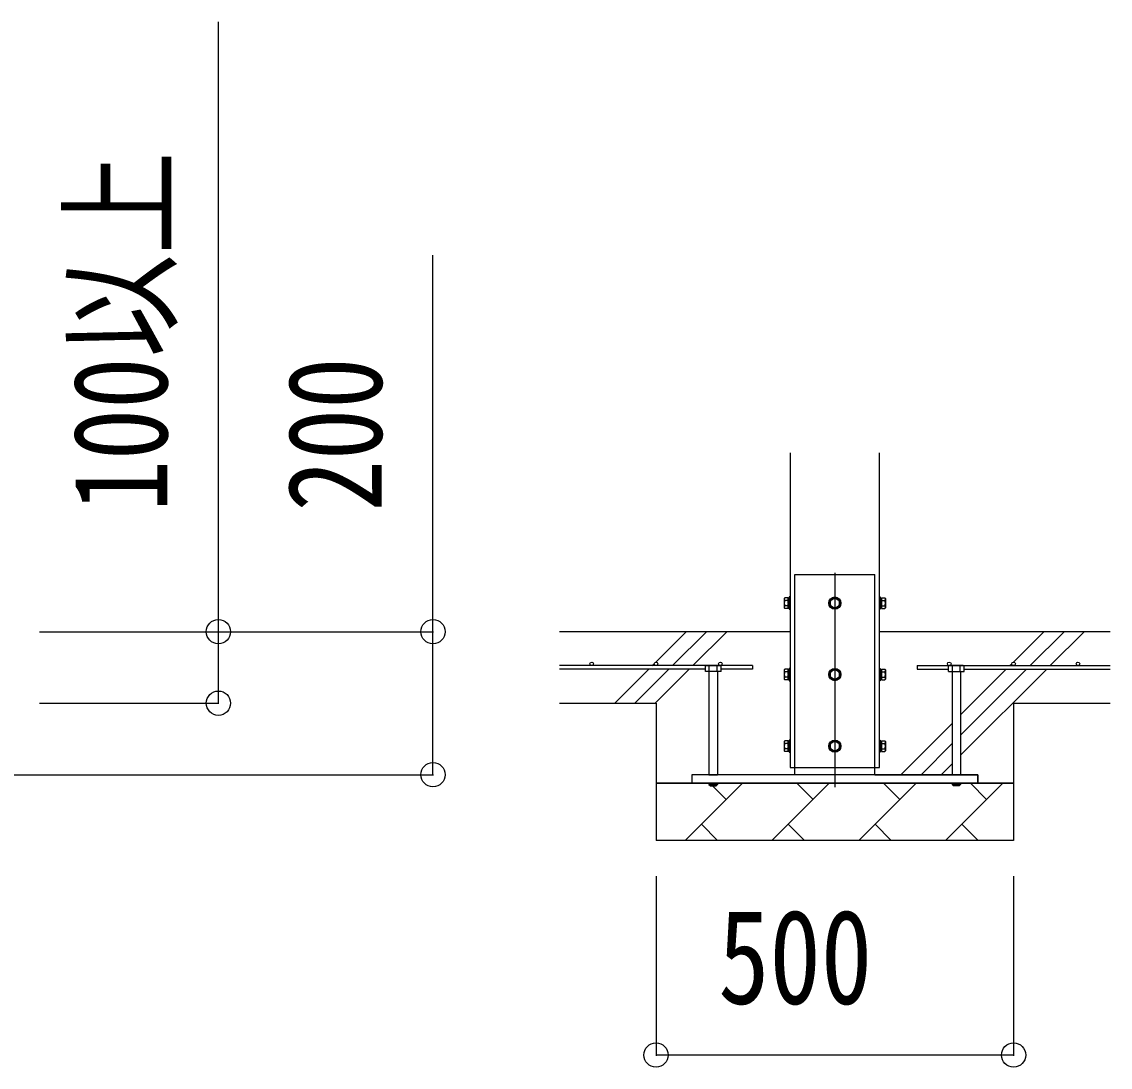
# Model space of a CAD drawing. Units: millimetres, scale not verified. Extents: x -16820 to 16820, y -11880 to 11880.
# Drawn here: x -2985 to -1463, y -7593 to -6131 of the extents above; entities that cross this region are included whole.
import ezdxf
from ezdxf.enums import TextEntityAlignment as Align

# ---------------------------------------------------------------- set-up
doc = ezdxf.new("R2010")
doc.units = ezdxf.units.MM
doc.header["$LTSCALE"] = 50
for name, color, linetype in [('0-3_YKK_11', 7, 'Continuous'), ('0-4_YKK_12', 2, 'Continuous'), ('0-5_YKK_13', 4, 'Continuous'), ('0-6_YKK_A1', 4, 'Continuous'), ('0-7_YKK_D', 6, 'Continuous')]:
    doc.layers.add(name, color=color, linetype=linetype)
doc.styles.add('ＭＳ ゴシック', font='')
doc.styles.get('ＭＳ ゴシック').set_extended_font_data('MS Gothic')

msp = doc.modelspace()

# ---------------------------------------------------------------- linework, layer by layer
at = {"layer": '0-3_YKK_11'}
for p, q in [((-2097.92, -7196), (-2047.92, -7196)), ((-1597.92, -7196), (-1647.92, -7196))]:
    msp.add_line(p, q, dxfattribs=at)
at = {"layer": '0-4_YKK_12'}
msp.add_line((-1847.92, -6901.5), (-1847.92, -7201.5), dxfattribs=at)
at = {"layer": '0-5_YKK_13'}
for p, q in [((-1903.92, -6904), (-1791.92, -6904)), ((-1791.92, -7174), (-1791.92, -6904)), ((-1918.62, -6937.51), (-1918.04, -6936.51)), ((-1918.62, -6937.51), (-1918.62, -6950.5)), ((-1913.12, -6936.51), (-1918.04, -6936.51)), ((-1913.12, -6940.25), (-1918.04, -6940.25)), ((-1913.12, -6936.51), (-1913.12, -6951.51)), ((-1911.52, -6936.96), (-1913.12, -6936.96)), ((-1913.12, -6943.5), (-1913.12, -6936.96)), ((-1911.52, -6943.5), (-1911.52, -6936.96)), ((-1784.32, -6936.95), (-1782.72, -6936.95)), ((-1784.32, -6943.5), (-1784.32, -6936.95)), ((-1782.72, -6936.49), (-1777.8, -6936.49)), ((-1782.72, -6936.49), (-1782.72, -6951.51)), ((-1782.72, -6943.5), (-1782.72, -6936.95)), ((-1782.72, -6940.25), (-1777.8, -6940.25)), ((-1777.22, -6937.5), (-1777.8, -6936.49)), ((-1777.22, -6937.5), (-1777.22, -6950.5)), ((-1918.62, -6950.5), (-1918.04, -6951.51)), ((-1913.12, -6947.75), (-1918.04, -6947.75)), ((-1913.12, -6951.51), (-1918.04, -6951.51)), ((-1913.12, -6943.5), (-1911.52, -6943.5)), ((-1913.12, -6944.5), (-1911.52, -6944.5)), ((-1913.12, -6951.05), (-1913.12, -6944.5)), ((-1913.12, -6951.05), (-1911.52, -6951.05)), ((-1911.52, -6951.05), (-1911.52, -6944.5)), ((-1782.72, -6943.5), (-1784.32, -6943.5)), ((-1782.72, -6944.5), (-1784.32, -6944.5)), ((-1784.32, -6951.05), (-1784.32, -6944.5)), ((-1782.72, -6951.05), (-1784.32, -6951.05)), ((-1782.72, -6951.05), (-1782.72, -6944.5)), ((-1782.72, -6947.75), (-1777.8, -6947.75)), ((-1782.72, -6951.51), (-1777.8, -6951.51)), ((-1777.22, -6950.5), (-1777.8, -6951.51)), ((-2027.42, -7031.5), (-2028.89, -7032.35)), ((-2027.42, -7031.5), (-2008.42, -7031.5)), ((-2023.41, -7039.5), (-2023.41, -7032.35)), ((-2012.44, -7039.5), (-2012.44, -7032.35)), ((-2008.42, -7031.5), (-2006.95, -7032.35)), ((-2006.95, -7039.5), (-2006.95, -7032.35)), ((-1687.42, -7031.5), (-1688.89, -7032.35)), ((-1688.89, -7039.5), (-1688.89, -7032.35)), ((-1668.42, -7031.5), (-1687.42, -7031.5)), ((-1683.41, -7039.5), (-1683.41, -7032.35)), ((-1672.44, -7039.5), (-1672.44, -7032.35)), ((-1668.42, -7031.5), (-1666.95, -7032.35)), ((-2023.92, -7039.5), (-2023.92, -7184)), ((-2011.92, -7039.5), (-2011.92, -7184)), ((-1918.62, -7037.51), (-1918.04, -7036.51)), ((-1918.62, -7037.51), (-1918.62, -7050.5)), ((-1913.12, -7036.51), (-1918.04, -7036.51)), ((-1913.12, -7040.25), (-1918.04, -7040.25)), ((-1913.12, -7036.51), (-1913.12, -7051.51)), ((-1911.52, -7036.96), (-1913.12, -7036.96)), ((-1913.12, -7043.5), (-1913.12, -7036.96)), ((-1913.12, -7043.5), (-1911.52, -7043.5)), ((-1913.12, -7044.5), (-1911.52, -7044.5)), ((-1913.12, -7051.05), (-1913.12, -7044.5)), ((-1911.52, -7043.5), (-1911.52, -7036.96)), ((-1911.52, -7051.05), (-1911.52, -7044.5)), ((-1784.32, -7036.95), (-1782.72, -7036.95)), ((-1784.32, -7043.5), (-1784.32, -7036.95)), ((-1782.72, -7043.5), (-1784.32, -7043.5)), ((-1782.72, -7044.5), (-1784.32, -7044.5)), ((-1784.32, -7051.05), (-1784.32, -7044.5)), ((-1782.72, -7036.49), (-1777.8, -7036.49)), ((-1782.72, -7036.49), (-1782.72, -7051.51)), ((-1782.72, -7043.5), (-1782.72, -7036.95)), ((-1782.72, -7040.25), (-1777.8, -7040.25)), ((-1782.72, -7051.05), (-1782.72, -7044.5)), ((-1777.22, -7037.5), (-1777.8, -7036.49)), ((-1777.22, -7037.5), (-1777.22, -7050.5)), ((-1683.92, -7039.5), (-1683.92, -7184)), ((-1671.92, -7039.5), (-1671.92, -7184)), ((-1918.62, -7050.5), (-1918.04, -7051.51)), ((-1913.12, -7047.75), (-1918.04, -7047.75)), ((-1913.12, -7051.51), (-1918.04, -7051.51)), ((-1913.12, -7051.05), (-1911.52, -7051.05)), ((-1782.72, -7051.05), (-1784.32, -7051.05)), ((-1782.72, -7047.75), (-1777.8, -7047.75)), ((-1782.72, -7051.51), (-1777.8, -7051.51)), ((-1777.22, -7050.5), (-1777.8, -7051.51)), ((-1918.62, -7137.51), (-1918.04, -7136.51)), ((-1918.62, -7137.51), (-1918.62, -7150.5)), ((-1913.12, -7136.51), (-1918.04, -7136.51)), ((-1913.12, -7136.51), (-1913.12, -7151.51)), ((-1911.52, -7136.96), (-1913.12, -7136.96)), ((-1913.12, -7143.5), (-1913.12, -7136.96)), ((-1911.52, -7143.5), (-1911.52, -7136.96)), ((-1784.32, -7136.95), (-1782.72, -7136.95)), ((-1784.32, -7143.5), (-1784.32, -7136.95)), ((-1782.72, -7136.49), (-1777.8, -7136.49)), ((-1782.72, -7136.49), (-1782.72, -7151.51)), ((-1782.72, -7143.5), (-1782.72, -7136.95)), ((-1777.22, -7137.5), (-1777.8, -7136.49)), ((-1777.22, -7137.5), (-1777.22, -7150.5)), ((-1918.62, -7150.5), (-1918.04, -7151.51)), ((-1913.12, -7140.25), (-1918.04, -7140.25)), ((-1913.12, -7147.75), (-1918.04, -7147.75)), ((-1913.12, -7151.51), (-1918.04, -7151.51)), ((-1913.12, -7143.5), (-1911.52, -7143.5)), ((-1913.12, -7144.5), (-1911.52, -7144.5)), ((-1913.12, -7151.05), (-1913.12, -7144.5)), ((-1913.12, -7151.05), (-1911.52, -7151.05)), ((-1911.52, -7151.05), (-1911.52, -7144.5)), ((-1782.72, -7143.5), (-1784.32, -7143.5)), ((-1782.72, -7144.5), (-1784.32, -7144.5)), ((-1784.32, -7151.05), (-1784.32, -7144.5)), ((-1782.72, -7151.05), (-1784.32, -7151.05)), ((-1782.72, -7140.25), (-1777.8, -7140.25)), ((-1782.72, -7151.05), (-1782.72, -7144.5)), ((-1782.72, -7147.75), (-1777.8, -7147.75)), ((-1782.72, -7151.51), (-1777.8, -7151.51)), ((-1777.22, -7150.5), (-1777.8, -7151.51)), ((-2023.92, -7184), (-2011.92, -7184)), ((-1791.92, -7184), (-1791.92, -7174)), ((-1671.92, -7184), (-1683.92, -7184)), ((-2023.92, -7197.5), (-2011.92, -7197.5)), ((-1671.92, -7197.5), (-1683.92, -7197.5))]:
    msp.add_line(p, q, dxfattribs=at)
for points in [[(-1903.92, -7184), (-1903.92, -7174), (-1903.92, -6904)], [(-1910.42, -6935.5), (-1911.52, -6935.5), (-1911.52, -6952.5), (-1910.42, -6952.5)], [(-1785.42, -6935.5), (-1784.32, -6935.5), (-1784.32, -6952.5), (-1785.42, -6952.5)], [(-2006.95, -7039.5), (-2028.89, -7039.5), (-2028.89, -7032.35)], [(-1688.89, -7039.5), (-1666.95, -7039.5), (-1666.95, -7032.35)], [(-1910.42, -7035.5), (-1911.52, -7035.5), (-1911.52, -7052.5), (-1910.42, -7052.5)], [(-1785.42, -7035.5), (-1784.32, -7035.5), (-1784.32, -7052.5), (-1785.42, -7052.5)], [(-1910.42, -7135.5), (-1911.52, -7135.5), (-1911.52, -7152.5), (-1910.42, -7152.5)], [(-1785.42, -7135.5), (-1784.32, -7135.5), (-1784.32, -7152.5), (-1785.42, -7152.5)], [(-2023.92, -7196), (-2023.92, -7197.5), (-2021.92, -7199.5), (-2013.92, -7199.5)], [(-2011.92, -7196), (-2011.92, -7197.5), (-2013.92, -7199.5)], [(-1683.92, -7196), (-1683.92, -7197.5), (-1681.92, -7199.5)], [(-1671.92, -7196), (-1671.92, -7197.5), (-1673.92, -7199.5), (-1681.92, -7199.5)]]:
    msp.add_lwpolyline(points, dxfattribs=at)
for points in [[(-1847.92, -6936.49), (-1854.42, -6940.25), (-1854.42, -6947.75), (-1847.92, -6951.51), (-1841.42, -6947.75), (-1841.42, -6940.25)], [(-1847.92, -7036.49), (-1854.42, -7040.25), (-1854.42, -7047.75), (-1847.92, -7051.51), (-1841.42, -7047.75), (-1841.42, -7040.25)], [(-1847.92, -7136.49), (-1854.42, -7140.25), (-1854.42, -7147.75), (-1847.92, -7151.51), (-1841.42, -7147.75), (-1841.42, -7140.25)], [(-2047.92, -7196), (-1647.92, -7196), (-1647.92, -7184), (-2047.92, -7184)]]:
    msp.add_lwpolyline(points, close=True, dxfattribs=at)
for centre, radius in [((-1847.92, -6944), 8.5), ((-1847.92, -6944), 6.5), ((-1847.92, -7044), 8.5), ((-1847.92, -7044), 6.5), ((-1847.92, -7144), 8.5), ((-1847.92, -7144), 6.5)]:
    msp.add_circle(centre, radius, dxfattribs=at)
for centre, radius, start, end in [((-1915.32, -6938.38), 3.31, 145.51973, 214.48027), ((-1906.2, -6944), 12.42, 162.41205, 197.58795), ((-1847.92, -6944), 7.05, 97.21814, 142.78186), ((-1847.92, -6944), 7.05, 37.21814, 82.78186), ((-1780.54, -6938.37), 3.32, 325.61575, 34.38425), ((-1789.64, -6944), 12.42, 342.41205, 17.58795), ((-1915.3, -6949.63), 3.32, 145.61575, 214.38425), ((-1847.92, -6944), 7.05, 157.21814, 202.78186), ((-1847.92, -6944), 7.05, 217.21814, 262.78186), ((-1847.92, -6944), 7.05, 277.21814, 322.78186), ((-1847.92, -6944), 7.05, 337.21814, 22.78186), ((-1780.54, -6949.63), 3.32, 325.61575, 34.38425), ((-2026.15, -7036.36), 4.86, 55.61575, 124.38425), ((-2017.92, -7049.65), 18.15, 72.41205, 107.58795), ((-2009.69, -7036.36), 4.86, 55.61575, 124.38425), ((-1686.15, -7036.36), 4.86, 55.61575, 124.38425), ((-1677.92, -7049.65), 18.15, 72.41205, 107.58795), ((-1669.69, -7036.36), 4.86, 55.61575, 124.38425), ((-1915.32, -7038.38), 3.31, 145.51973, 214.48027), ((-1906.2, -7044), 12.42, 162.41205, 197.58795), ((-1847.92, -7044), 7.05, 157.21814, 202.78186), ((-1847.92, -7044), 7.05, 97.21814, 142.78186), ((-1847.92, -7044), 7.05, 37.21814, 82.78186), ((-1847.92, -7044), 7.05, 337.21814, 22.78186), ((-1780.54, -7038.37), 3.32, 325.61575, 34.38425), ((-1789.64, -7044), 12.42, 342.41205, 17.58795), ((-1915.3, -7049.63), 3.32, 145.61575, 214.38425), ((-1847.92, -7044), 7.05, 217.21814, 262.78186), ((-1847.92, -7044), 7.05, 277.21814, 322.78186), ((-1780.54, -7049.63), 3.32, 325.61575, 34.38425), ((-1915.32, -7138.38), 3.31, 145.51973, 214.48027), ((-1847.92, -7144), 7.05, 97.21814, 142.78186), ((-1847.92, -7144), 7.05, 37.21814, 82.78186), ((-1780.54, -7138.37), 3.32, 325.61575, 34.38425), ((-1906.2, -7144), 12.42, 162.41205, 197.58795), ((-1915.3, -7149.63), 3.32, 145.61575, 214.38425), ((-1847.92, -7144), 7.05, 157.21814, 202.78186), ((-1847.92, -7144), 7.05, 217.21814, 262.78186), ((-1847.92, -7144), 7.05, 277.21814, 322.78186), ((-1847.92, -7144), 7.05, 337.21814, 22.78186), ((-1789.64, -7144), 12.42, 342.41205, 17.58795), ((-1780.54, -7149.63), 3.32, 325.61575, 34.38425)]:
    msp.add_arc(centre, radius, start, end, dxfattribs=at)
at = {"layer": '0-6_YKK_A1'}
for p, q in [((-1910.42, -6734), (-1910.42, -7174)), ((-1785.42, -7174), (-1785.42, -6734)), ((-1910.42, -6984), (-2233.08, -6984)), ((-2098.14, -7026.51), (-2055.63, -6984)), ((-2074.85, -7031.5), (-2027.35, -6984)), ((-2046.57, -7031.5), (-1999.07, -6984)), ((-1462.76, -6984), (-1785.42, -6984)), ((-1598.14, -7026.51), (-1555.63, -6984)), ((-1574.85, -7031.5), (-1527.35, -6984)), ((-1546.57, -7031.5), (-1499.07, -6984)), ((-1962.92, -7031.5), (-2233.08, -7031.5)), ((-2103.13, -7031.5), (-2100.41, -7028.78)), ((-1962.92, -7031.5), (-1962.92, -7036.5)), ((-1732.92, -7031.5), (-1462.76, -7031.5)), ((-1732.92, -7031.5), (-1732.92, -7036.5)), ((-1603.13, -7031.5), (-1600.41, -7028.78)), ((-2028.89, -7036.5), (-2233.08, -7036.5)), ((-2155.63, -7084), (-2108.13, -7036.5)), ((-2127.35, -7084), (-2079.85, -7036.5)), ((-2099.07, -7084), (-2051.57, -7036.5)), ((-1962.92, -7036.5), (-2006.95, -7036.5)), ((-1732.92, -7036.5), (-1688.89, -7036.5)), ((-1671.92, -7156.85), (-1551.57, -7036.5)), ((-1671.92, -7128.57), (-1579.85, -7036.5)), ((-1671.92, -7100.29), (-1608.13, -7036.5)), ((-1666.95, -7036.5), (-1462.76, -7036.5)), ((-2233.08, -7084), (-2097.92, -7084)), ((-2097.92, -7084), (-2097.92, -7276)), ((-1597.92, -7084), (-1462.76, -7084)), ((-1597.92, -7084), (-1597.92, -7276)), ((-1755.63, -7184), (-1683.92, -7112.29)), ((-1727.35, -7184), (-1683.92, -7140.57)), ((-1699.07, -7184), (-1683.92, -7168.85)), ((-1903.92, -7184), (-2047.92, -7184)), ((-2047.92, -7184), (-2047.92, -7196)), ((-1910.42, -7174), (-1785.42, -7174)), ((-1791.92, -7184), (-1647.92, -7184)), ((-1647.92, -7184), (-1647.92, -7196)), ((-2047.92, -7196), (-2097.92, -7196)), ((-1597.92, -7196), (-2097.92, -7196)), ((-2057.18, -7276), (-1977.18, -7196)), ((-1999.85, -7218.66), (-2019.01, -7199.5)), ((-1935.76, -7276), (-1855.76, -7196)), ((-1878.42, -7218.66), (-1901.09, -7196)), ((-1814.34, -7276), (-1734.34, -7196)), ((-1757, -7218.66), (-1779.66, -7196)), ((-1692.92, -7276), (-1612.92, -7196)), ((-1635.58, -7218.66), (-1658.24, -7196)), ((-1647.92, -7196), (-1597.92, -7196)), ((-2034.52, -7253.34), (-2011.86, -7276)), ((-1913.1, -7253.34), (-1890.44, -7276)), ((-1791.68, -7253.34), (-1769.02, -7276)), ((-1670.26, -7253.34), (-1647.6, -7276)), ((-1597.92, -7276), (-2097.92, -7276))]:
    msp.add_line(p, q, dxfattribs=at)
for centre in [(-2187.92, -7029), (-2097.92, -7029), (-2007.92, -7029), (-1687.92, -7029), (-1597.92, -7029), (-1507.92, -7029)]:
    msp.add_circle(centre, 2.5, dxfattribs=at)
at = {"layer": '0-7_YKK_D'}
for p, q in [((-2959.92, -6984), (-2709.42, -6984)), ((-2959.92, -6984), (-2408.92, -6984)), ((-2959.92, -7084), (-2709.42, -7084)), ((-3359.92, -7184), (-2408.92, -7184)), ((-2097.92, -7326), (-2097.92, -7577)), ((-1597.92, -7326), (-1597.92, -7577)), ((-1597.92, -7576), (-2097.92, -7576))]:
    msp.add_line(p, q, dxfattribs=at)
for points in [[(-2709.92, -7084), (-2709.92, -6984), (-2709.92, -6131.2)], [(-2409.92, -7184), (-2409.92, -6984), (-2409.92, -6457.6)]]:
    msp.add_lwpolyline(points, dxfattribs=at)
for centre in [(-2709.92, -6984), (-2409.92, -6984), (-2709.92, -7084), (-2409.92, -7184), (-2097.92, -7576), (-1597.92, -7576)]:
    msp.add_circle(centre, 17, dxfattribs=at)

# ---------------------------------------------------------------- texts
at = {"layer": '0-7_YKK_D', "style": 'ＭＳ ゴシック', "width": 0.8}
for s, p in [('100以上', (-2741.92, -6816)), ('200', (-2441.92, -6816))]:
    msp.add_text(s, height=132, rotation=90, dxfattribs=at).set_placement(p, align=Align.BOTTOM_LEFT)
msp.add_text('500', height=132, dxfattribs=at).set_placement((-2011.12, -7544), align=Align.BOTTOM_LEFT)

doc.saveas('drawing.dxf')
